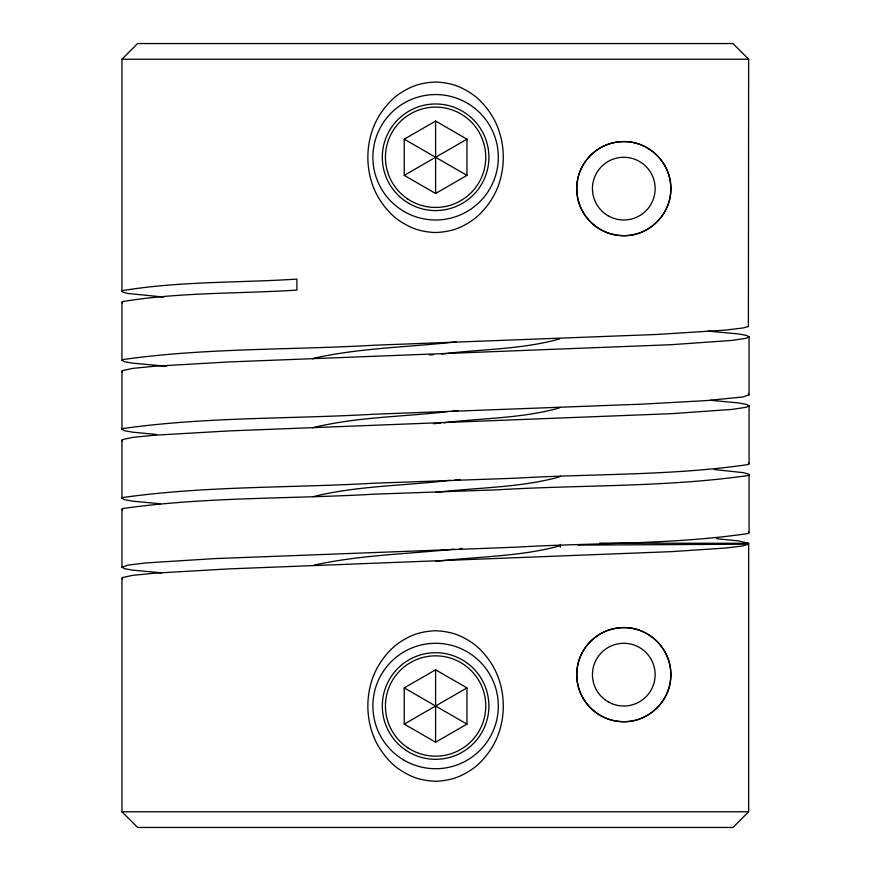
<?xml version="1.0" encoding="UTF-8"?>
<svg xmlns="http://www.w3.org/2000/svg" width="871" height="871" viewBox="0 0 871 871"><rect width="100%" height="100%" fill="white"/><g stroke="black" fill="none" stroke-linecap="round" stroke-linejoin="round"><path stroke-width="1.31" d="M373.648 126.731L375.477 122.571A80.491 79.424 -90 0 1 391.71 100.089L395.238 96.877A77.867 77.497 90 0 1 411.733 86.958L416.284 85.195A75.45 75.407 -90 0 1 435.598 82.026A75.439 75.396 -90 0 1 454.912 85.206L459.463 86.969A77.889 77.508 90 0 1 475.947 96.899L479.475 100.1A80.502 79.424 -90 0 1 495.697 122.582L497.515 126.741A81.83 79.686 90 0 1 497.537 187.82L495.686 191.968A80.502 79.424 -90 0 1 479.464 214.451L475.947 217.652A77.889 77.508 90 0 1 459.463 227.581L454.912 229.356A75.439 75.396 90 0 1 435.598 232.535A75.45 75.407 -90 0 1 416.284 229.367L411.733 227.592A77.867 77.497 90 0 1 395.238 217.674L391.71 214.473A80.491 79.424 -90 0 1 375.466 191.99L373.648 187.831M373.648 675.461L375.477 671.301A80.491 79.424 -90 0 1 391.71 648.819L395.238 645.607A77.867 77.497 90 0 1 411.733 635.688L416.284 633.925A75.461 75.418 -89.1 0 1 435.598 630.756A75.45 75.407 -90 0 1 454.912 633.936L459.463 635.699A77.889 77.508 -90 0 1 475.947 645.629L479.475 648.83A80.502 79.424 -90 0 1 495.697 671.312L497.515 675.471A81.83 79.686 -90 0 1 497.537 736.55L495.686 740.698A80.502 79.424 -90 0 1 479.464 763.181L475.947 766.382A77.889 77.508 90 0 1 459.463 776.311L454.912 778.086A75.439 75.396 90 0 1 435.598 781.265A75.45 75.407 -90 0 1 416.284 778.097L411.733 776.322A77.867 77.497 90 0 1 395.238 766.404L391.71 763.203A80.491 79.424 -90 0 1 375.466 740.72L373.648 736.561M560.162 407.356L558.953 408.074C521.99 418.396 482.088 418.102 443.807 422.729M708.21 331.132L738.347 333.92L746.36 335.357L749.06 336.794L746.393 338.231L732.457 340.387L671.312 344.698L228.833 361.944L154.319 366.255L132.653 368.411L122.615 370.567L121.94 371.286L121.94 429.294L124.607 430.731L132.599 432.168L156.649 434.509M749.06 336.794L749.06 394.803L743.05 396.958L707.1 400.551L642.319 404.144L374.432 414.204C290.609 419.06 205.774 416.784 122.615 428.576L121.94 429.294M710.627 400.301L738.347 402.903L746.36 404.34L749.06 405.777L746.393 407.214L732.457 409.37L671.312 413.681L228.833 430.927L154.319 435.239L132.653 437.394L122.615 439.55L121.94 440.269L121.94 498.277L124.607 499.714L132.599 501.152L160.275 503.754M749.06 405.777L749.06 463.786L748.396 464.504C671.955 475.762 593.859 473.574 516.753 478.157L374.432 483.187C290.609 488.043 205.774 485.768 122.615 497.559L121.94 498.277M714.253 469.545L743.017 472.605L748.385 474.042L749.06 474.76L748.396 475.479C665.324 487.412 580.5 484.755 496.775 489.85L374.432 494.162C290.609 499.018 205.774 496.742 122.615 508.533L121.94 509.252L121.94 567.261L124.607 568.698L132.599 570.135L161.483 572.835M749.06 474.76L749.06 532.769L748.396 533.488C671.955 544.745 593.859 542.557 516.753 547.14L213.852 558.638L145.849 562.949L127.983 565.105L121.94 567.261M163.9 297.076L127.95 293.483L122.604 292.046L121.94 291.328L122.615 290.609C180.014 281.093 238.904 282.868 296.913 279.112L296.913 290.087C238.904 293.843 180.014 292.068 122.615 301.584L121.94 302.302L121.94 360.311L124.607 361.748L132.599 363.185L166.601 366.234M121.94 360.311L122.615 359.592C205.774 347.801 290.609 350.077 374.432 345.221L657.289 334.442L725.227 330.131L743.05 327.975L748.396 326.538L748.646 59.228L732.957 43.55L137.629 43.55L121.94 59.228L121.94 291.328M716.681 538.714L738.347 540.869L748.657 543.308L748.646 811.772L732.957 827.45L137.629 827.45L121.94 811.772L121.94 578.235L122.615 577.517L132.653 575.361L154.319 573.205L228.833 568.894L671.312 551.648L725.227 548.055L743.05 545.899L748.646 544.19L578.05 545.115M313.995 358.155L312.591 358.808M313.059 496.699C357.36 485.626 404.384 485.844 449.882 480.313M404.242 139.175L435.598 121.069L466.954 139.175L466.954 175.376L435.598 193.482L404.242 175.376L404.242 139.175L466.954 175.376M404.242 175.376L466.954 139.175M404.242 687.905L435.598 669.799L466.954 687.905L466.954 724.106L435.598 742.212L404.242 724.106L404.242 687.905L466.954 724.106M404.242 724.106L466.954 687.905M560.565 476.197L558.953 477.058C519.312 487.88 476.589 487.466 435.609 492.431M560.325 545.268L558.953 546.041C519.301 556.852 476.6 556.471 435.609 561.414M559.628 338.95L558.953 339.091C521.304 349.598 480.661 349.086 441.706 354.04M312.591 427.792C356.37 416.85 402.848 416.861 447.836 411.613M455.969 341.911C408.847 347.137 360.616 347.877 314.453 358.09M457.994 410.611L451.973 411.254M433.497 423.742L440.672 423.056M454.945 480.03L460.073 479.518M314.453 565.039C359.952 555.012 407.465 554.032 453.933 549.155M429.381 354.9L433.497 354.758M460.073 548.501L462.011 548.436M121.94 59.228L748.657 59.228M121.94 811.772L748.657 811.772M599.629 543.134L748.657 543.308M748.385 394.084L749.06 394.803M748.385 463.067L749.06 463.786M748.385 532.05L749.06 532.769M121.94 302.302L122.604 303.021M121.94 371.286L122.604 372.004M121.94 440.269L122.604 440.987M121.94 509.252L122.604 509.971M121.94 578.235L122.604 578.954M560.347 544.44L560.347 547.151M435.598 121.069L435.598 193.482M435.598 669.799L435.598 742.212M373.626 736.561A81.841 79.707 -90 0 1 373.626 675.45M373.626 187.831A81.841 79.707 90 0 1 373.626 126.72M670.822 188.637C671.443 213.765 648.928 236.281 623.788 235.671A70.812 57.54 90 0 1 614.621 234.767C596.33 231.338 581.088 216.095 577.658 197.804A41.634 36.713 -90 0 1 577.658 179.459C581.088 161.179 596.33 145.925 614.621 142.506A70.812 57.54 90 0 1 623.788 141.603C648.928 140.982 671.443 163.498 670.822 188.637A47.034 47.034 0 0 1 600.271 229.367A47.034 47.034 0 0 1 600.271 147.896A47.034 47.034 0 0 1 670.822 188.637M670.822 674.655C671.443 699.783 648.928 722.299 623.788 721.689A70.812 57.54 -90 0 1 614.621 720.785C596.33 717.356 581.088 702.113 577.658 683.822A41.634 36.713 -90 0 1 577.658 665.477C581.088 647.197 596.33 631.943 614.621 628.524A70.812 57.54 -90 0 1 623.788 627.621C648.928 627 671.443 649.516 670.822 674.655A47.034 47.034 0 0 1 600.271 715.385A47.034 47.034 0 0 1 600.271 633.914A47.034 47.034 0 0 1 670.822 674.655M608.121 215.779A31.345 31.345 0 0 0 655.144 188.637A31.345 31.345 0 0 0 608.121 161.483A31.345 31.345 0 0 0 608.121 215.779M608.121 701.797A31.345 31.345 0 0 0 655.144 674.655A31.345 31.345 0 0 0 608.121 647.501A31.345 31.345 0 0 0 608.121 701.797M407.726 198.991A50.17 50.17 0 0 0 485.659 160.558A50.17 50.17 0 0 0 413.409 112.283A50.17 50.17 0 0 0 407.726 198.991M404.242 211.588A62.712 62.712 0 0 0 498.31 157.281A62.712 62.712 0 0 0 404.242 102.963A62.712 62.712 0 0 0 404.242 211.588M408.945 203.433A53.305 53.305 0 0 0 488.903 157.281A53.305 53.305 0 0 0 408.945 111.118A53.305 53.305 0 0 0 408.945 203.433M407.726 747.721A50.17 50.17 0 0 0 485.659 709.288A50.17 50.17 0 0 0 413.409 661.013A50.17 50.17 0 0 0 407.726 747.721M404.242 760.318A62.712 62.712 0 0 0 498.31 706.011A62.712 62.712 0 0 0 404.242 651.693A62.712 62.712 0 0 0 404.242 760.318M405.984 750.323A53.305 53.305 0 0 0 488.783 709.495A53.305 53.305 0 0 0 412.027 658.204A53.305 53.305 0 0 0 405.984 750.323"/></g></svg>
